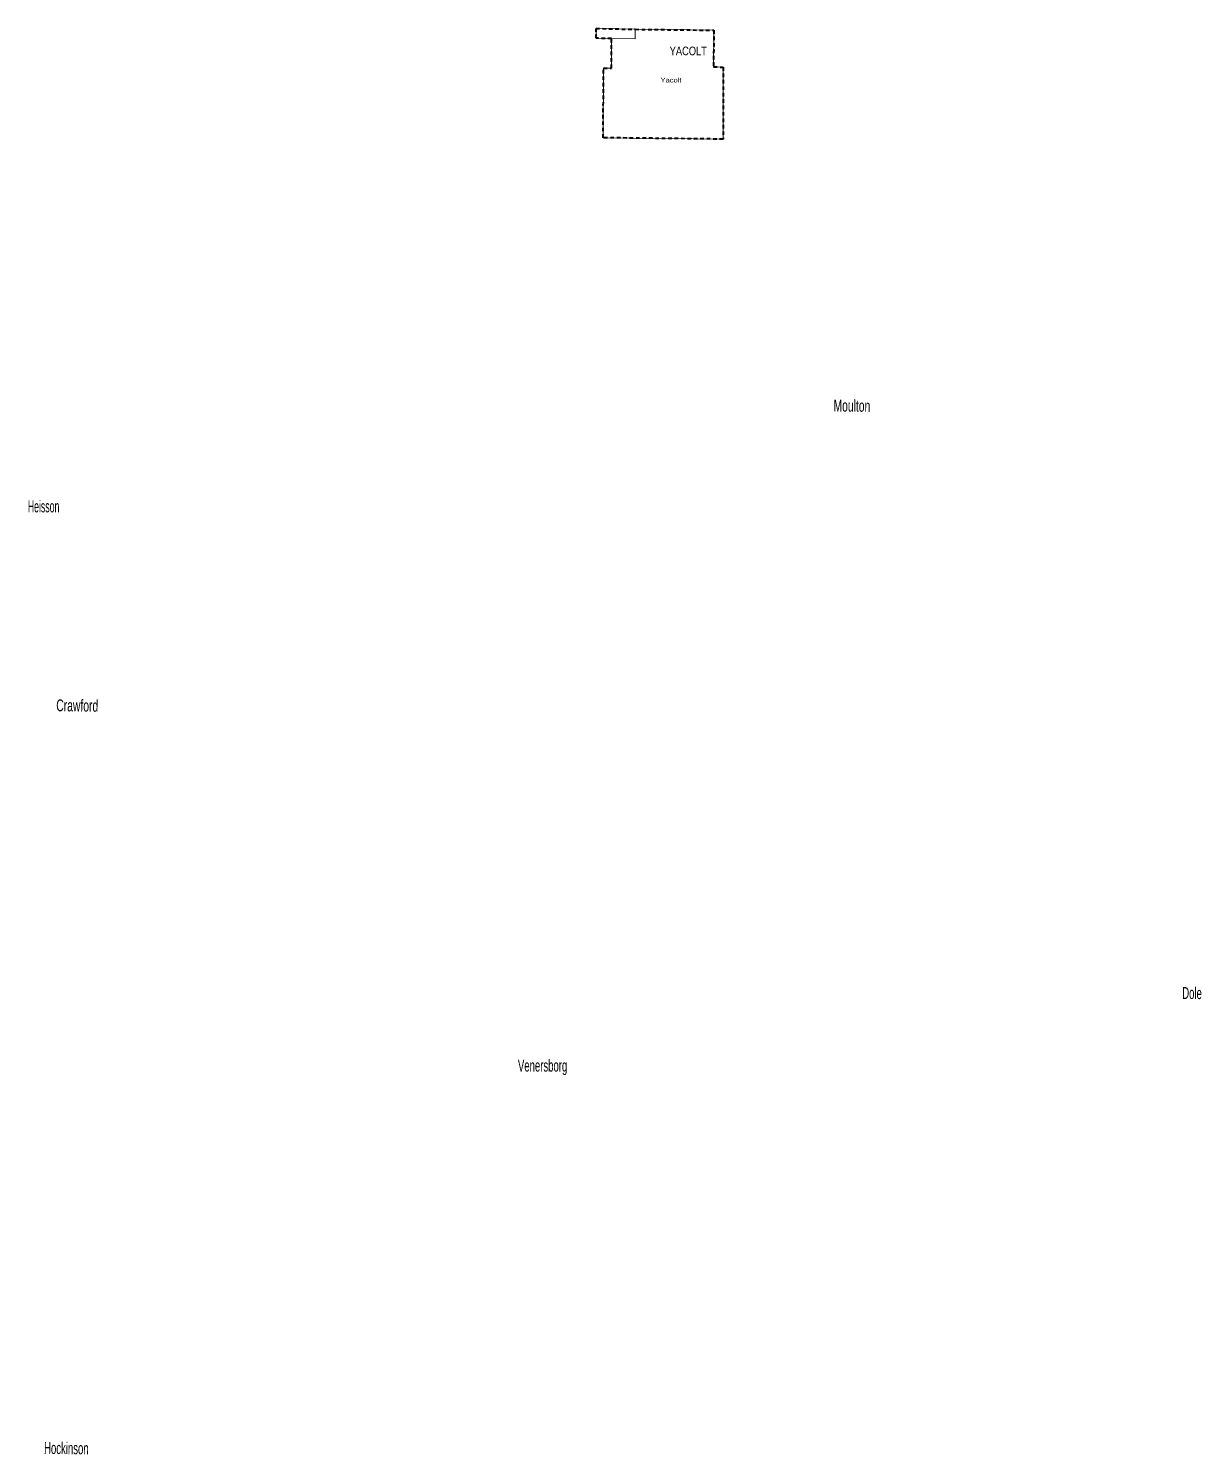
# Model space of a CAD drawing. Header units: feet. Extents: x -903180 to 1023491, y -707744 to 564635.
# Drawn here: x -380013 to -340563, y -641643 to -593680 of the extents above; entities that cross this region are included whole.
import ezdxf

# ---------------------------------------------------------------- set-up
doc = ezdxf.new("R2010")
doc.units = ezdxf.units.FT
doc.header["$LTSCALE"] = 80
doc.linetypes.add('SHORT_DASHED', pattern=[2.7, 1.5, -1.2])
doc.layers.add('13', color=7, linetype='SHORT_DASHED', lineweight=40)
doc.layers.add('58', color=7, linetype='Continuous', lineweight=13)
for name, color, linetype in [('14', 7, 'Continuous'), ('16', 7, 'Continuous'), ('36', 7, 'Continuous')]:
    doc.layers.add(name, color=color, linetype=linetype)

msp = doc.modelspace()

# ---------------------------------------------------------------- linework, layer by layer
at = {"layer": '13'}
msp.add_lwpolyline([(-356651.64, -597400.09), (-360690.91, -597353.46), (-360669.76, -595013.55), (-360407, -595009.64), (-360406.11, -594016.53), (-360925.66, -594006.22), (-360926.57, -593679.55), (-359605.27, -593705.76), (-356969.08, -593736.18), (-356969.95, -594970.59), (-356649.96, -594978.02)], close=True, dxfattribs=at)
at = {"layer": '58'}
for points in [[(-359605.27, -593705.76), (-359606.72, -594025.75), (-360406.11, -594016.53), (-360925.66, -594006.22), (-360926.57, -593679.55)], [(-356651.64, -597400.09), (-360690.91, -597353.46), (-360669.76, -595013.55), (-360407, -595009.64), (-360406.11, -594016.53), (-359606.72, -594025.75), (-359605.27, -593705.76), (-356969.08, -593736.18), (-356969.95, -594970.59), (-356649.96, -594978.02)]]:
    msp.add_lwpolyline(points, close=True, dxfattribs=at)

# ---------------------------------------------------------------- texts
at = {"layer": '14', "width": 0.8}
msp.add_text('YACOLT', height=292.8, dxfattribs=at).set_placement((-358450.22, -594580.33))
at = {"layer": '16'}
for s, rotation, width, p in [('Moulton', 359.37, 0.65, (-352940.18, -606559.93)), ('Crawford', 359.37, 0.65, (-379082.13, -616643.89)), ('Dole', 359.351, 0.6, (-341212.07, -626319.18)), ('Hockinson', 359.37, 0.6, (-379491.44, -641623.21))]:
    msp.add_text(s, height=400, rotation=rotation, dxfattribs=dict(at, width=width)).set_placement(p)
for s, width, p in [('Heisson', 0.55, (-380037.61, -609954.25)), ('Venersborg', 0.6, (-363552.28, -628763.25))]:
    msp.add_text(s, height=400, dxfattribs=dict(at, width=width)).set_placement(p)
at = {"layer": '36', "width": 1.2}
msp.add_text('Yacolt', height=157.5, dxfattribs=at).set_placement((-358755.25, -595493.74))

doc.saveas('drawing.dxf')
